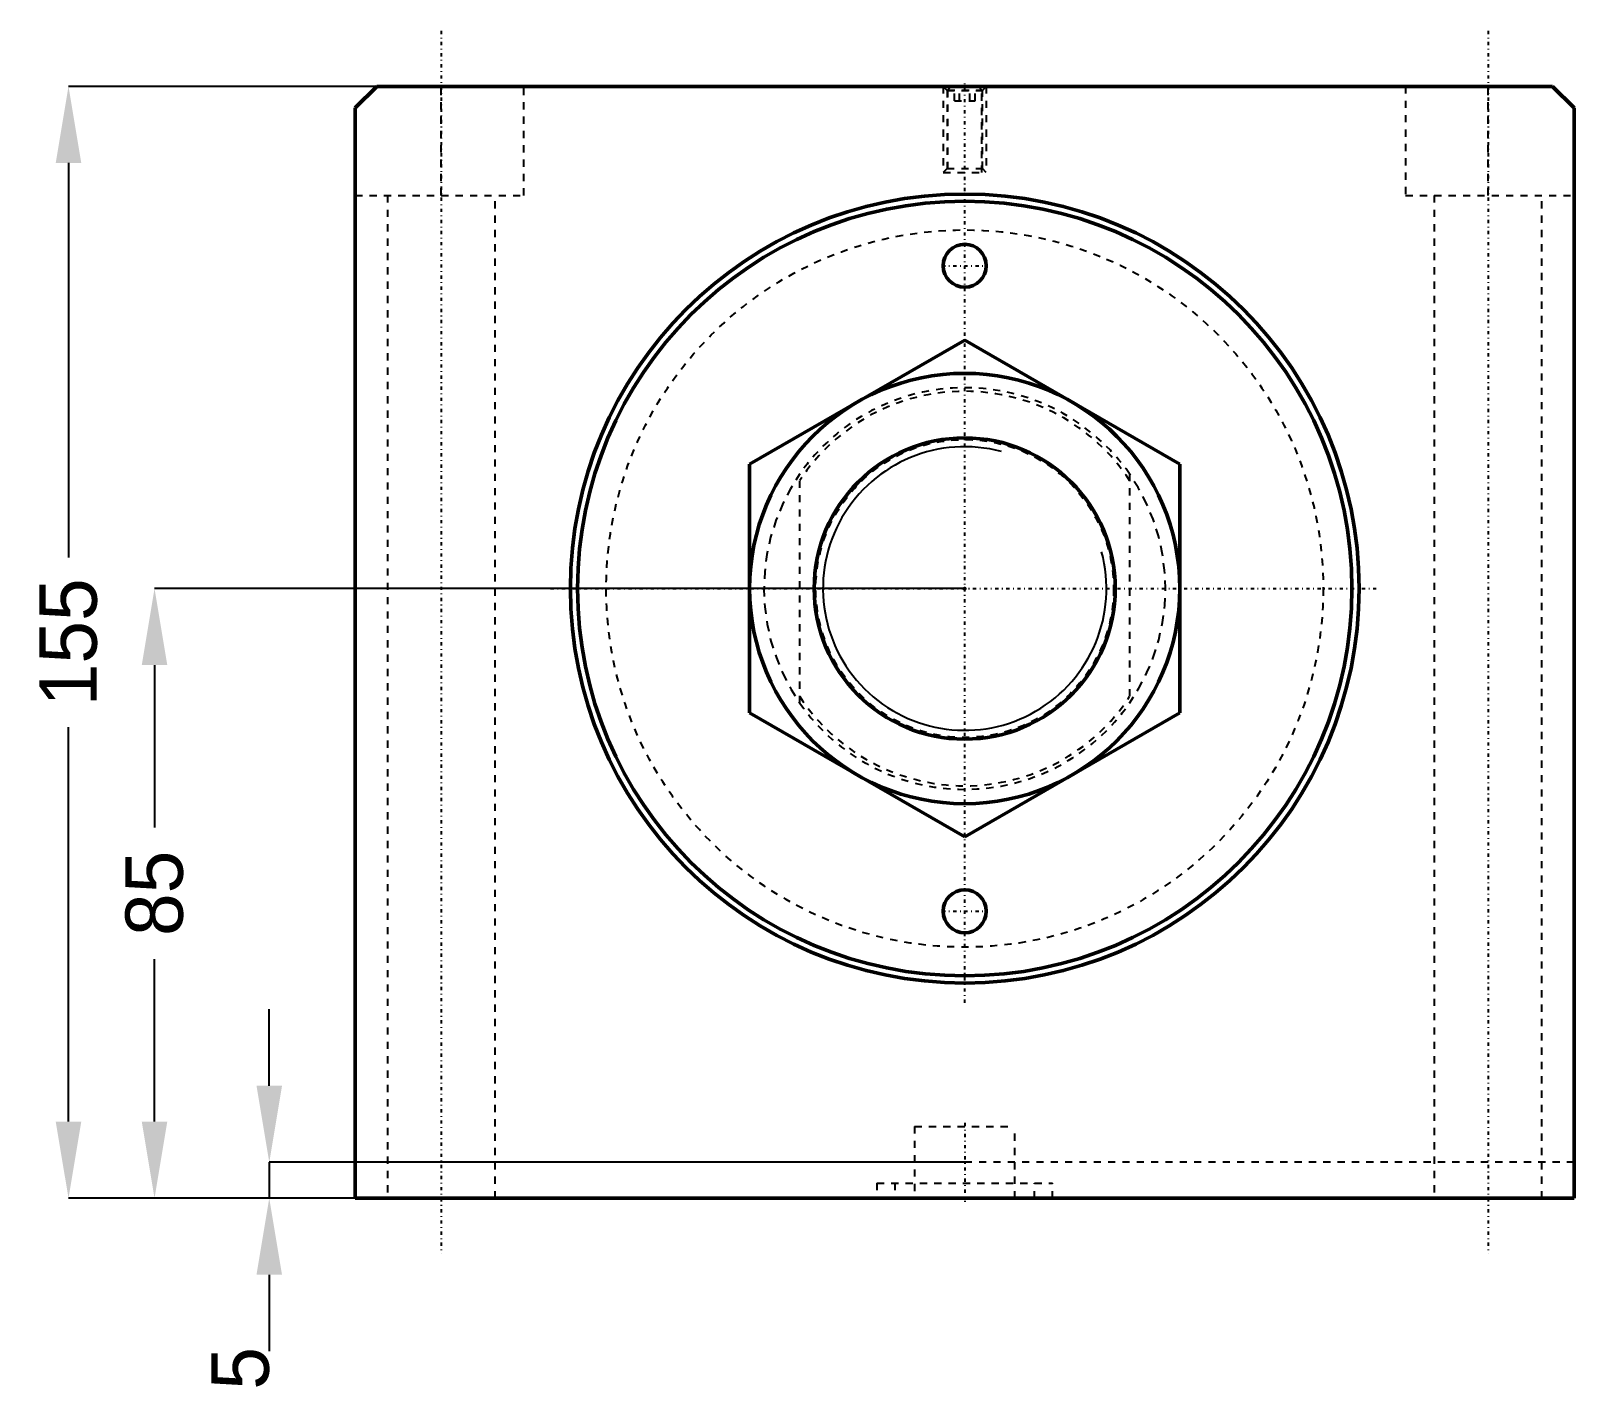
# Model space of a CAD drawing. Header units: millimetres. Extents: x -130 to 85, y -112 to 78.
import ezdxf

# ---------------------------------------------------------------- set-up
doc = ezdxf.new("R2010")
doc.units = ezdxf.units.MM
doc.linetypes.add('Center', pattern=[1.5, 0.45, -0.5, 0.05, -0.5])
doc.linetypes.add('Dashed', pattern=[2, 1, -1])
for name, color, linetype, lineweight in [('2d ConnectionPoints', 7, 'Continuous', 50), ('AM_0', 7, 'Continuous', 50), ('AM_5', 3, 'Continuous', 25), ('AM_7', 7, 'Center', 25), ('AM_9', 6, 'Dashed', 25)]:
    doc.layers.add(name, color=color, linetype=linetype, lineweight=lineweight)
doc.dimstyles.new('ISO-25', dxfattribs={"dimtxt": 2.5, "dimasz": 2.5, "dimexe": 1.25, "dimexo": 0.625, "dimtad": 1, "dimtxsty": 'Standard', "dimcen": 2.5, "dimadec": 0, "dimazin": 0, "dimtfac": 1, "dimtmove": 0, "dimatfit": 3, "dimfxl": 1, "dimarcsym": 0})

# ---------------------------------------------------------------- blocks, each defined once
blk = doc.blocks.new('1_JECX_MF_EXLA_100_280_0_rod__0_in_JECX_MF_160_J_EXLA_100_280_0__0')
at = {"layer": 'AM_0'}
for p, q in [((-30, 17.32), (0, 34.64)), ((0, 34.64), (30, 17.32)), ((-30, -17.32), (-30, 17.32)), ((30, 17.32), (30, -17.32)), ((0, -34.64), (-30, -17.32)), ((30, -17.32), (0, -34.64))]:
    blk.add_line(p, q, dxfattribs=at)
for radius in [30, 21]:
    blk.add_circle((0, 0), radius, dxfattribs=at)
at = {"layer": 'AM_5'}
blk.add_arc((0, 0), 19.77, 75, 15, dxfattribs=at)
at = {"layer": 'AM_9'}
for p, q in [((-23, -15.97), (-23, 15.97)), ((23, 15.97), (23, -15.97))]:
    blk.add_line(p, q, dxfattribs=at)
for points in [[(-23, 15.97), (-24.3, 13.9), (-25.42, 11.73), (-26.35, 9.47), (-27.07, 7.14), (-27.59, 4.75), (-27.9, 2.33), (-28, -0.11), (-27.88, -2.55), (-27.56, -4.97), (-27.02, -7.35), (-26.27, -9.68), (-25.33, -11.93), (-24.19, -14.1), (-23, -15.97)], [(23, -15.97), (24.3, -13.9), (25.42, -11.73), (26.35, -9.47), (27.07, -7.14), (27.59, -4.75), (27.9, -2.33), (28, 0.11), (27.88, 2.55), (27.56, 4.97), (27.02, 7.35), (26.27, 9.68), (25.33, 11.93), (24.19, 14.1), (23, 15.97)]]:
    blk.add_lwpolyline(points, dxfattribs=at)
blk.add_circle((0, 0), 20.77, dxfattribs=at)
for radius, start, end in [(28, 34.7719, 145.2281), (27.5, 33.2419, 146.7581), (27.5, 213.2419, 326.7581), (28, 214.7719, 325.2281)]:
    blk.add_arc((0, 0), radius, start, end, dxfattribs=at)
blk = doc.blocks.new('2_JECX_MF_EXLA_100_280_0_body__0_in_JECX_MF_160_J_EXLA_100_280_0__0')
at = {"layer": 'AM_0'}
for p, q in [((-82, 70), (-85, 67)), ((82, 70), (-82, 70)), ((85, 67), (82, 70)), ((-85, 67), (-85, -85)), ((85, -85), (85, 67)), ((-85, -85), (85, -85))]:
    blk.add_line(p, q, dxfattribs=at)
for centre, radius in [((0, 0), 55), ((0, 0), 54), ((0, 45), 3), ((0, -45), 3)]:
    blk.add_circle(centre, radius, dxfattribs=at)
at = {"layer": 'AM_5', "linetype": 'Dashed'}
for p, q in [((-3, 70), (-3, 58)), ((3, 70), (3, 58))]:
    blk.add_line(p, q, dxfattribs=at)
at = {"layer": 'AM_7'}
for p, q in [((-73, 77.75), (-73, -92.75)), ((73, 77.75), (73, -92.75)), ((0, -57.75), (0, 70.6)), ((-3.15, 45), (3.15, 45)), ((-57.75, 0), (57.75, 0)), ((-3.15, -45), (3.15, -45)), ((0, -74.5), (0, -85.5))]:
    blk.add_line(p, q, dxfattribs=at)
at = {"layer": 'AM_9'}
for p, q in [((-73, 54.8), (-73, 70)), ((-61.5, 54.8), (-61.5, 70)), ((-3, 70), (-2.46, 69.46)), ((-2.46, 69.46), (-2.46, 58.54)), ((-2.46, 69.46), (2.46, 69.46)), ((-1.9, 70), (-2.4, 69.5)), ((-2.4, 69.5), (-2.4, 58)), ((-2.4, 69.5), (2.4, 69.5)), ((-1.44, 68), (-1.44, 70)), ((-0.72, 68), (-0.72, 70)), ((0.72, 68), (0.72, 70)), ((1.44, 68), (1.44, 70)), ((2.4, 69.5), (1.9, 70)), ((2.4, 58), (2.4, 69.5)), ((2.46, 69.46), (3, 70)), ((2.46, 58.54), (2.46, 69.46)), ((61.5, 70), (61.5, 54.8)), ((73, 54.8), (73, 70)), ((-1.44, 68), (1.44, 68)), ((-2.46, 58.54), (-3, 58)), ((-2.46, 58.54), (2.46, 58.54)), ((3, 58), (2.46, 58.54)), ((-3, 58), (3, 58)), ((-85, 54.8), (-61.5, 54.8)), ((-80.5, 54.8), (-80.5, -85)), ((-65.5, -85), (-65.5, 54.8)), ((61.5, 54.8), (85, 54.8)), ((65.5, 54.8), (65.5, -85)), ((80.5, -85), (80.5, 54.8)), ((-7, -75), (7, -75)), ((-7, -75), (-7, -85)), ((7, -85), (7, -75)), ((85, -80), (-85, -80)), ((-12.25, -82.9), (12.25, -82.9)), ((-12.25, -82.9), (-12.25, -85)), ((-9.75, -82.9), (-9.75, -85)), ((9.75, -85), (9.75, -82.9)), ((12.25, -85), (12.25, -82.9))]:
    blk.add_line(p, q, dxfattribs=at)
blk.add_circle((0, 0), 50, dxfattribs=at)
blk = doc.blocks.new('*D3')
at = {"layer": 'AM_5', "color": 0, "lineweight": -2}
for p, q in [((-82, 70), (-125, 70)), ((-125, 59.33), (-125, 4.31)), ((-125, -74.33), (-125, -19.31)), ((-85, -85), (-125, -85))]:
    blk.add_line(p, q, dxfattribs=at)
at = {"layer": 'AM_5', "color": 0}
for points in [[(-123.22, 59.33), (-126.78, 59.33), (-125, 70)], [(-126.78, -74.33), (-123.22, -74.33), (-125, -85)]]:
    blk.add_solid(points, dxfattribs=at)
at = {"layer": 'Defpoints', "color": 0}
for p in [(-82, 70), (-125, -85), (-85, -85)]:
    blk.add_point(p, dxfattribs=at)
at = {"layer": 'AM_5', "color": 0, "insert": (-125, -7.5), "char_height": 8, "attachment_point": 5, "rotation": 90}
blk.add_mtext('155', dxfattribs=at)
blk = doc.blocks.new('*D4')
at = {"layer": 'AM_5', "color": 0, "lineweight": -2}
for p, q in [((0, 0), (-113, 0)), ((-113, -10.67), (-113, -33.34)), ((-113, -74.33), (-113, -51.66)), ((-85, -85), (-113, -85))]:
    blk.add_line(p, q, dxfattribs=at)
at = {"layer": 'AM_5', "color": 0}
for points in [[(-111.22, -10.67), (-114.78, -10.67), (-113, 0)], [(-114.78, -74.33), (-111.22, -74.33), (-113, -85)]]:
    blk.add_solid(points, dxfattribs=at)
at = {"layer": 'Defpoints', "color": 0}
for p in [(0, 0), (-113, -85), (-85, -85)]:
    blk.add_point(p, dxfattribs=at)
at = {"layer": 'AM_5', "color": 0, "insert": (-113, -42.5), "char_height": 8, "attachment_point": 5, "rotation": 90}
blk.add_mtext('85', dxfattribs=at)
blk = doc.blocks.new('*D5')
at = {"layer": 'AM_5', "color": 0, "lineweight": -2}
for p, q in [((-97, -69.33), (-97, -58.67)), ((0, -80), (-97, -80)), ((-97, -80), (-97, -85)), ((-85, -85), (-97, -85)), ((-97, -95.67), (-97, -106.33))]:
    blk.add_line(p, q, dxfattribs=at)
at = {"layer": 'AM_5', "color": 0}
for points in [[(-98.78, -69.33), (-95.22, -69.33), (-97, -80)], [(-95.22, -95.67), (-98.78, -95.67), (-97, -85)]]:
    blk.add_solid(points, dxfattribs=at)
at = {"layer": 'Defpoints', "color": 0}
for p in [(0, -80), (-97, -85), (-85, -85)]:
    blk.add_point(p, dxfattribs=at)
at = {"layer": 'AM_5', "color": 0, "insert": (-101, -108.73), "char_height": 8, "attachment_point": 5, "rotation": 90}
blk.add_mtext('5', dxfattribs=at)

msp = doc.modelspace()

# ---------------------------------------------------------------- linework, layer by layer
at = {"layer": '2d ConnectionPoints'}
msp.add_point((0, 0), dxfattribs=at)

# ---------------------------------------------------------------- block references
for name in ['2_JECX_MF_EXLA_100_280_0_body__0_in_JECX_MF_160_J_EXLA_100_280_0__0', '1_JECX_MF_EXLA_100_280_0_rod__0_in_JECX_MF_160_J_EXLA_100_280_0__0']:
    msp.add_blockref(name, (0, 0))

# ---------------------------------------------------------------- dimensions: what is measured, and where the dimension line sits
at = {"layer": 'AM_5'}
for base, p1, text, picture, middle in [((-125, -85), (-82, 70), '155', '*D3', (-125, -7.5)), ((-113, -85), (0, 0), '85', '*D4', (-113, -42.5)), ((-97, -85), (0, -80), '5', '*D5', (-101, -108.733))]:
    dim = msp.add_linear_dim(base=base, p1=p1, p2=(-85, -85), angle=90, text=text, dimstyle='ISO-25', override={"dimtxt": 8, "dimasz": 10.666667, "dimexe": 0, "dimexo": 0, "dimgap": 2.4}, dxfattribs=at)
    dim.commit()
    dim.dimension.update_dxf_attribs({"geometry": picture, "text_midpoint": middle, "dimtype": 160, "text_rotation": 90})

doc.saveas('drawing.dxf')
